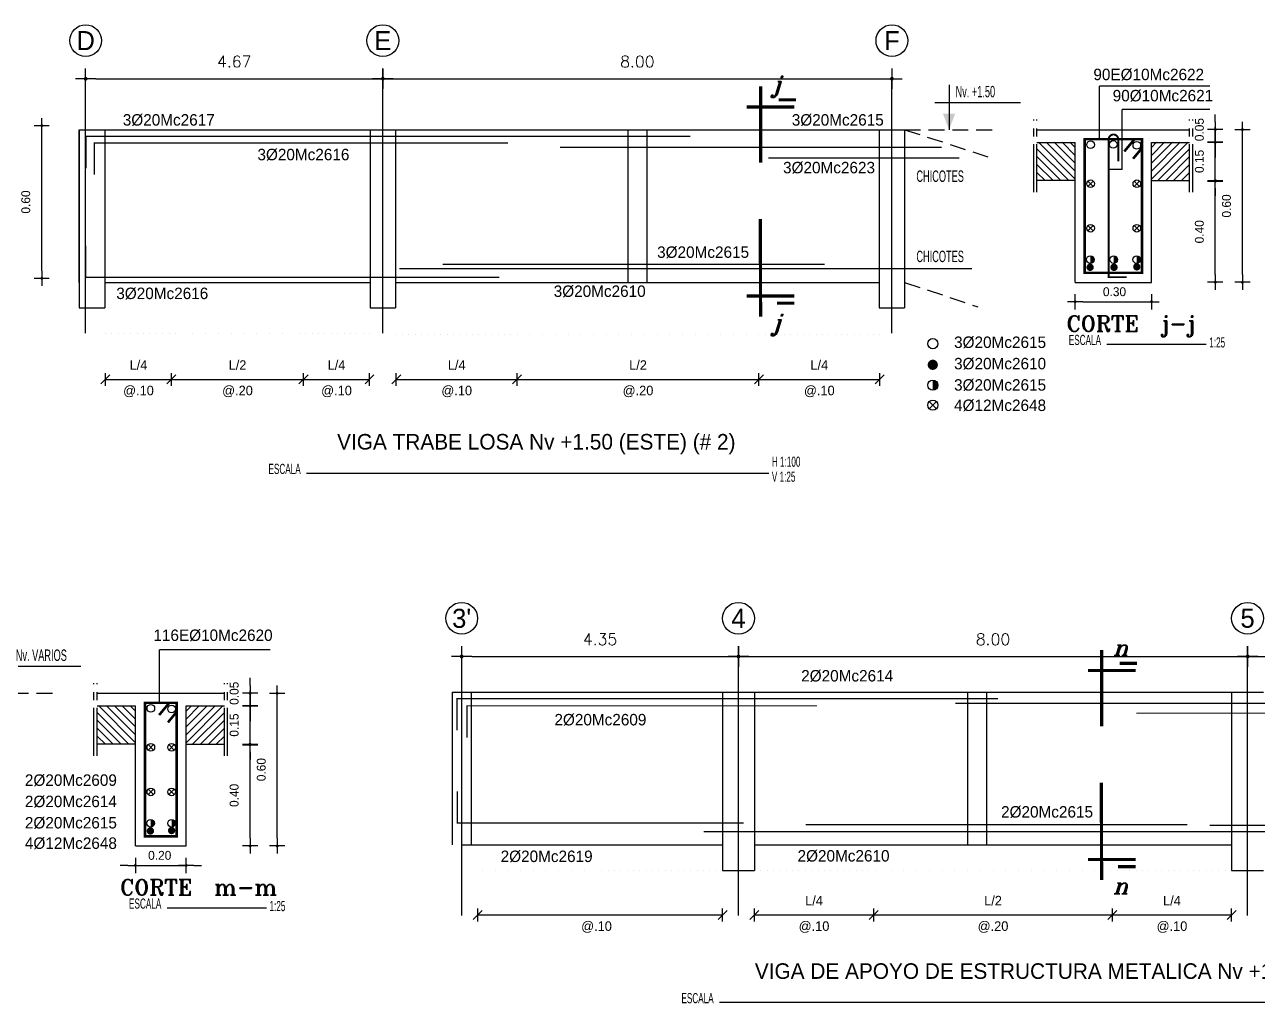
# Model space of a CAD drawing. Extents: x -2 to 140, y 23 to 108.
# Drawn here: x 54.61 to 74, y 45.18 to 60.57 of the extents above; entities that cross this region are included whole.
import ezdxf
from ezdxf.enums import TextEntityAlignment as Align

# ---------------------------------------------------------------- set-up
doc = ezdxf.new("R2010")
doc.units = 0
doc.header["$MEASUREMENT"] = 0
doc.linetypes.add('CENTER2', pattern=[1.125, 0.75, -0.125, 0.125, -0.125])
doc.linetypes.add('HIDDEN', pattern=[0.375, 0.25, -0.125])
doc.layers.get('0').update_dxf_attribs({"linetype": 'CONTINUOUS'})
doc.layers.get('DEFPOINTS').update_dxf_attribs({"color": 8, "linetype": 'CONTINUOUS'})
for name, color, linetype in [('ACEROS', 5, 'CONTINUOUS'), ('COLUMNAS', 2, 'CONTINUOUS'), ('EJES', 1, 'CONTINUOUS'), ('ESTRIBOS', 2, 'CONTINUOUS'), ('HIERROS', 5, 'CONTINUOUS'), ('L1', 5, 'CONTINUOUS'), ('LINEAS', 7, 'CONTINUOUS'), ('VIGAS', 7, 'CONTINUOUS')]:
    doc.layers.add(name, color=color, linetype=linetype)
doc.styles.add('ROMANT', font='romant')
doc.styles.add('STANDART', font='TXT.SHX', dxfattribs={"height": 0.18})
doc.dimstyles.new('ESCALA25', dxfattribs={"dimscale": 2, "dimtxt": 0.07, "dimasz": 0.06, "dimexe": 0, "dimexo": 0.06, "dimgap": 0.09, "dimtad": 1, "dimlfac": 0.25, "dimzin": 0, "dimtxsty": 'STANDARD', "dimblk": 'DOT', "dimcen": 0.09, "dimse1": 1, "dimse2": 1, "dimclrd": 1, "dimclre": 1, "dimclrt": 2, "dimazin": 3, "dimtfac": 1, "dimtix": 1, "dimtmove": 0, "dimatfit": 3, "dimtvp": 1.428571, "dimtolj": 1, "dimtzin": 0})
doc.dimstyles.new('STYLE100', dxfattribs={"dimscale": 2, "dimtxt": 0.08, "dimasz": 0.08, "dimexe": 0, "dimexo": 0.06, "dimgap": 0.09, "dimtad": 1, "dimzin": 0, "dimtxsty": 'STANDART', "dimblk": 'DOT', "dimcen": 0.09, "dimse1": 1, "dimse2": 1, "dimclrd": 1, "dimclre": 1, "dimclrt": 2, "dimazin": 3, "dimtfac": 1, "dimtix": 1, "dimtmove": 0, "dimatfit": 3, "dimtvp": 1.25, "dimtolj": 1, "dimtzin": 0})

# ---------------------------------------------------------------- blocks, each defined once
blk = doc.blocks.new('DOT')
at = {"color": 0}
for p, q in [((-1, 0), (1, 0)), ((0, 1), (0, -1))]:
    blk.add_line(p, q, dxfattribs=at)
at = {"color": 2, "linetype": 'BYBLOCK', "const_width": 0.1875}
blk.add_lwpolyline([(0.09375, 0, 1), (-0.09375, 0, 1)], format="xyb", close=True, dxfattribs=at)
blk = doc.blocks.new('*D18')
at = {"color": 1, "linetype": 'BYBLOCK'}
blk.add_line((13.869, -58.813), (13.869, -56.653), dxfattribs=at)
at = {"layer": 'DEFPOINTS', "color": 0, "linetype": 'BYBLOCK'}
for p in [(12.48, -56.533), (13.869, -56.533), (12.48, -58.933)]:
    blk.add_point(p, dxfattribs=at)
at = {"color": 1, "linetype": 'BYBLOCK', "xscale": 0.12, "yscale": 0.12, "zscale": 0.12}
for p, rotation in [((13.869, -56.533), 90), ((13.869, -58.933), 270)]:
    blk.add_blockref('DOT', p, dxfattribs=dict(at, rotation=rotation))
at = {"color": 2, "linetype": 'BYBLOCK', "insert": (13.619, -57.733), "char_height": 0.14, "attachment_point": 5, "rotation": 90}
blk.add_mtext('\\A1;0.60', dxfattribs=at)
blk = doc.blocks.new('_DOT')
at = {"color": 0, "linetype": 'BYBLOCK'}
blk.add_line((-0.5, 0), (-1, 0), dxfattribs=at)
at = {"color": 0, "linetype": 'BYBLOCK', "const_width": 0.5}
blk.add_lwpolyline([(-0.25, 0, 1), (0.25, 0, 1)], format="xyb", close=True, dxfattribs=at)
blk = doc.blocks.new('*D23')
at = {"color": 1, "linetype": 'BYBLOCK'}
blk.add_line((13.869, -58.813), (13.869, -56.653), dxfattribs=at)
at = {"layer": 'DEFPOINTS', "color": 0, "linetype": 'BYBLOCK'}
for p in [(12.48, -56.533), (13.869, -56.533), (12.48, -58.933)]:
    blk.add_point(p, dxfattribs=at)
at = {"color": 1, "linetype": 'BYBLOCK', "xscale": 0.12, "yscale": 0.12, "zscale": 0.12}
for p, rotation in [((13.869, -56.533), 90), ((13.869, -58.933), 270)]:
    blk.add_blockref('DOT', p, dxfattribs=dict(at, rotation=rotation))
at = {"color": 2, "linetype": 'BYBLOCK', "insert": (13.619, -57.733), "char_height": 0.14, "attachment_point": 5, "rotation": 90}
blk.add_mtext('\\A1;0.60', dxfattribs=at)
blk = doc.blocks.new('*D26')
at = {"color": 1, "linetype": 'BYBLOCK'}
for p, q in [((13.443, -56.413), (13.443, -56.293)), ((13.443, -56.733), (13.443, -56.533)), ((13.443, -56.853), (13.443, -56.973))]:
    blk.add_line(p, q, dxfattribs=at)
at = {"layer": 'DEFPOINTS', "color": 0, "linetype": 'BYBLOCK'}
for p in [(13.443, -56.533), (13.443, -56.533), (12.44, -56.733)]:
    blk.add_point(p, dxfattribs=at)
at = {"color": 1, "linetype": 'BYBLOCK', "xscale": 0.12, "yscale": 0.12, "zscale": 0.12}
for p, rotation in [((13.443, -56.533), 270), ((13.443, -56.733), 90)]:
    blk.add_blockref('DOT', p, dxfattribs=dict(at, rotation=rotation))
at = {"color": 2, "linetype": 'BYBLOCK', "insert": (13.193, -56.533), "char_height": 0.14, "attachment_point": 5, "rotation": 90}
blk.add_mtext('\\A1;0.05', dxfattribs=at)
blk = doc.blocks.new('*X1')
at = {"color": 0}
for p, q in [((24.221, 27.809), (24.797, 28.386)), ((24.221, 27.933), (24.674, 28.386)), ((24.221, 28.057), (24.55, 28.386)), ((24.221, 28.181), (24.426, 28.386)), ((24.221, 28.304), (24.302, 28.386)), ((24.321, 27.786), (24.821, 28.286)), ((24.445, 27.786), (24.821, 28.162)), ((24.568, 27.786), (24.821, 28.038)), ((24.692, 27.786), (24.821, 27.914)), ((24.816, 27.786), (24.821, 27.791))]:
    blk.add_line(p, q, dxfattribs=at)
blk = doc.blocks.new('*D25')
at = {"color": 1, "linetype": 'BYBLOCK'}
blk.add_line((11.36, -59.239), (12.32, -59.239), dxfattribs=at)
at = {"layer": 'DEFPOINTS', "color": 0, "linetype": 'BYBLOCK'}
for p in [(11.24, -59.303), (12.44, -59.239), (12.44, -59.303)]:
    blk.add_point(p, dxfattribs=at)
at = {"color": 1, "linetype": 'BYBLOCK', "xscale": 0.12, "yscale": 0.12, "zscale": 0.12, "rotation": 180}
blk.add_blockref('DOT', (11.24, -59.239), dxfattribs=at)
at = {"color": 1, "linetype": 'BYBLOCK', "xscale": 0.12, "yscale": 0.12, "zscale": 0.12}
blk.add_blockref('DOT', (12.44, -59.239), dxfattribs=at)
at = {"color": 2, "linetype": 'BYBLOCK', "insert": (11.859, -59.082), "char_height": 0.14, "attachment_point": 5}
blk.add_mtext('\\A1;0.30', dxfattribs=at)
blk = doc.blocks.new('*D24')
at = {"color": 1, "linetype": 'BYBLOCK'}
for p, q in [((13.443, -56.613), (13.443, -56.493)), ((13.443, -57.333), (13.443, -56.733)), ((13.443, -57.453), (13.443, -57.573))]:
    blk.add_line(p, q, dxfattribs=at)
at = {"layer": 'DEFPOINTS', "color": 0, "linetype": 'BYBLOCK'}
for p in [(12.44, -56.733), (13.443, -56.733), (12.44, -57.333)]:
    blk.add_point(p, dxfattribs=at)
at = {"color": 1, "linetype": 'BYBLOCK', "xscale": 0.12, "yscale": 0.12, "zscale": 0.12}
for p, rotation in [((13.443, -56.733), 270), ((13.443, -57.333), 90)]:
    blk.add_blockref('DOT', p, dxfattribs=dict(at, rotation=rotation))
at = {"color": 2, "linetype": 'BYBLOCK', "insert": (13.193, -57.033), "char_height": 0.14, "attachment_point": 5, "rotation": 90}
blk.add_mtext('\\A1;0.15', dxfattribs=at)
blk = doc.blocks.new('*D22')
at = {"color": 1, "linetype": 'BYBLOCK'}
blk.add_line((13.443, -58.813), (13.443, -57.464), dxfattribs=at)
at = {"layer": 'DEFPOINTS', "color": 0, "linetype": 'BYBLOCK'}
for p in [(12.525, -57.344), (13.443, -57.344), (12.525, -58.933)]:
    blk.add_point(p, dxfattribs=at)
at = {"color": 1, "linetype": 'BYBLOCK', "xscale": 0.12, "yscale": 0.12, "zscale": 0.12}
for p, rotation in [((13.443, -57.344), 90), ((13.443, -58.933), 270)]:
    blk.add_blockref('DOT', p, dxfattribs=dict(at, rotation=rotation))
at = {"color": 2, "linetype": 'BYBLOCK', "insert": (13.193, -58.139), "char_height": 0.14, "attachment_point": 5, "rotation": 90}
blk.add_mtext('\\A1;0.40', dxfattribs=at)
blk = doc.blocks.new('*D57')
at = {"color": 1, "linetype": 'BYBLOCK'}
for p, q in [((158.874, -99.272), (158.754, -99.272)), ((158.994, -99.272), (159.794, -99.272)), ((159.914, -99.272), (160.034, -99.272))]:
    blk.add_line(p, q, dxfattribs=at)
at = {"layer": 'DEFPOINTS', "color": 0, "linetype": 'BYBLOCK'}
for p in [(158.994, -99.336), (159.794, -99.272), (159.794, -99.336)]:
    blk.add_point(p, dxfattribs=at)
at = {"color": 1, "linetype": 'BYBLOCK', "xscale": 0.12, "yscale": 0.12, "zscale": 0.12}
blk.add_blockref('DOT', (158.994, -99.272), dxfattribs=at)
at = {"color": 1, "linetype": 'BYBLOCK', "xscale": 0.12, "yscale": 0.12, "zscale": 0.12, "rotation": 180}
blk.add_blockref('DOT', (159.794, -99.272), dxfattribs=at)
at = {"color": 2, "linetype": 'BYBLOCK', "insert": (159.377, -99.115), "char_height": 0.14, "attachment_point": 5}
blk.add_mtext('\\A1;0.20', dxfattribs=at)
blk = doc.blocks.new('*D60')
at = {"color": 1, "linetype": 'BYBLOCK'}
for p, q in [((160.797, -96.446), (160.797, -96.326)), ((160.797, -96.766), (160.797, -96.566)), ((160.797, -96.886), (160.797, -97.006))]:
    blk.add_line(p, q, dxfattribs=at)
at = {"layer": 'DEFPOINTS', "color": 0, "linetype": 'BYBLOCK'}
for p in [(160.797, -96.566), (160.797, -96.566), (159.794, -96.766)]:
    blk.add_point(p, dxfattribs=at)
at = {"color": 1, "linetype": 'BYBLOCK', "xscale": 0.12, "yscale": 0.12, "zscale": 0.12}
for p, rotation in [((160.797, -96.566), 270), ((160.797, -96.766), 90)]:
    blk.add_blockref('DOT', p, dxfattribs=dict(at, rotation=rotation))
at = {"color": 2, "linetype": 'BYBLOCK', "insert": (160.547, -96.566), "char_height": 0.14, "attachment_point": 5, "rotation": 90}
blk.add_mtext('\\A1;0.05', dxfattribs=at)
blk = doc.blocks.new('*D59')
at = {"color": 1, "linetype": 'BYBLOCK'}
for p, q in [((160.797, -96.646), (160.797, -96.526)), ((160.797, -97.366), (160.797, -96.766)), ((160.797, -97.486), (160.797, -97.606))]:
    blk.add_line(p, q, dxfattribs=at)
at = {"layer": 'DEFPOINTS', "color": 0, "linetype": 'BYBLOCK'}
for p in [(159.794, -96.766), (160.797, -96.766), (159.794, -97.366)]:
    blk.add_point(p, dxfattribs=at)
at = {"color": 1, "linetype": 'BYBLOCK', "xscale": 0.12, "yscale": 0.12, "zscale": 0.12}
for p, rotation in [((160.797, -96.766), 270), ((160.797, -97.366), 90)]:
    blk.add_blockref('DOT', p, dxfattribs=dict(at, rotation=rotation))
at = {"color": 2, "linetype": 'BYBLOCK', "insert": (160.547, -97.066), "char_height": 0.14, "attachment_point": 5, "rotation": 90}
blk.add_mtext('\\A1;0.15', dxfattribs=at)
blk = doc.blocks.new('*D61')
at = {"color": 1, "linetype": 'BYBLOCK'}
blk.add_line((161.223, -98.846), (161.223, -96.686), dxfattribs=at)
at = {"layer": 'DEFPOINTS', "color": 0, "linetype": 'BYBLOCK'}
for p in [(159.834, -96.566), (161.223, -96.566), (159.834, -98.966)]:
    blk.add_point(p, dxfattribs=at)
at = {"color": 1, "linetype": 'BYBLOCK', "xscale": 0.12, "yscale": 0.12, "zscale": 0.12}
for p, rotation in [((161.223, -96.566), 90), ((161.223, -98.966), 270)]:
    blk.add_blockref('DOT', p, dxfattribs=dict(at, rotation=rotation))
at = {"color": 2, "linetype": 'BYBLOCK', "insert": (160.973, -97.766), "char_height": 0.14, "attachment_point": 5, "rotation": 90}
blk.add_mtext('\\A1;0.60', dxfattribs=at)
blk = doc.blocks.new('*D58')
at = {"color": 1, "linetype": 'BYBLOCK'}
blk.add_line((160.797, -98.846), (160.797, -97.496), dxfattribs=at)
at = {"layer": 'DEFPOINTS', "color": 0, "linetype": 'BYBLOCK'}
for p in [(159.879, -97.376), (160.797, -97.376), (159.879, -98.966)]:
    blk.add_point(p, dxfattribs=at)
at = {"color": 1, "linetype": 'BYBLOCK', "xscale": 0.12, "yscale": 0.12, "zscale": 0.12}
for p, rotation in [((160.797, -97.376), 90), ((160.797, -98.966), 270)]:
    blk.add_blockref('DOT', p, dxfattribs=dict(at, rotation=rotation))
at = {"color": 2, "linetype": 'BYBLOCK', "insert": (160.547, -98.171), "char_height": 0.14, "attachment_point": 5, "rotation": 90}
blk.add_mtext('\\A1;0.40', dxfattribs=at)
blk = doc.blocks.new('*D156')
at = {"color": 1, "linetype": 'BYBLOCK'}
blk.add_line((55.731, 59.717), (60.081, 59.717), dxfattribs=at)
at = {"layer": 'DEFPOINTS', "color": 0, "linetype": 'BYBLOCK'}
for p in [(55.571, 59.717), (60.241, 59.717), (60.241, 59.717)]:
    blk.add_point(p, dxfattribs=at)
at = {"color": 1, "linetype": 'BYBLOCK', "xscale": 0.16, "yscale": 0.16, "zscale": 0.16, "rotation": 180}
blk.add_blockref('DOT', (55.571, 59.717), dxfattribs=at)
at = {"color": 1, "linetype": 'BYBLOCK', "xscale": 0.16, "yscale": 0.16, "zscale": 0.16}
blk.add_blockref('DOT', (60.241, 59.717), dxfattribs=at)
at = {"color": 2, "linetype": 'BYBLOCK', "insert": (57.906, 59.987), "char_height": 0.18, "attachment_point": 5, "style": 'STANDART'}
blk.add_mtext('\\A1;4.67', dxfattribs=at)
blk = doc.blocks.new('*D157')
at = {"color": 1, "linetype": 'BYBLOCK'}
blk.add_line((60.401, 59.717), (68.081, 59.717), dxfattribs=at)
at = {"layer": 'DEFPOINTS', "color": 0, "linetype": 'BYBLOCK'}
for p in [(60.241, 59.717), (68.241, 59.717), (68.241, 59.717)]:
    blk.add_point(p, dxfattribs=at)
at = {"color": 1, "linetype": 'BYBLOCK', "xscale": 0.16, "yscale": 0.16, "zscale": 0.16, "rotation": 180}
blk.add_blockref('DOT', (60.241, 59.717), dxfattribs=at)
at = {"color": 1, "linetype": 'BYBLOCK', "xscale": 0.16, "yscale": 0.16, "zscale": 0.16}
blk.add_blockref('DOT', (68.241, 59.717), dxfattribs=at)
at = {"color": 2, "linetype": 'BYBLOCK', "insert": (64.241, 59.987), "char_height": 0.18, "attachment_point": 5, "style": 'STANDART'}
blk.add_mtext('\\A1;8.00', dxfattribs=at)
blk = doc.blocks.new('*D163')
at = {"color": 1, "linetype": 'BYBLOCK'}
blk.add_line((61.64, 50.636), (65.67, 50.636), dxfattribs=at)
at = {"layer": 'DEFPOINTS', "color": 0, "linetype": 'BYBLOCK'}
for p in [(61.48, 50.636), (65.83, 50.636), (65.83, 50.636)]:
    blk.add_point(p, dxfattribs=at)
at = {"color": 1, "linetype": 'BYBLOCK', "xscale": 0.16, "yscale": 0.16, "zscale": 0.16, "rotation": 180}
blk.add_blockref('DOT', (61.48, 50.636), dxfattribs=at)
at = {"color": 1, "linetype": 'BYBLOCK', "xscale": 0.16, "yscale": 0.16, "zscale": 0.16}
blk.add_blockref('DOT', (65.83, 50.636), dxfattribs=at)
at = {"color": 2, "linetype": 'BYBLOCK', "insert": (63.655, 50.906), "char_height": 0.18, "attachment_point": 5, "style": 'STANDART'}
blk.add_mtext('\\A1;4.35', dxfattribs=at)
blk = doc.blocks.new('*D164')
at = {"color": 1, "linetype": 'BYBLOCK'}
blk.add_line((65.99, 50.636), (73.67, 50.636), dxfattribs=at)
at = {"layer": 'DEFPOINTS', "color": 0, "linetype": 'BYBLOCK'}
for p in [(65.83, 50.636), (73.83, 50.636), (73.83, 50.636)]:
    blk.add_point(p, dxfattribs=at)
at = {"color": 1, "linetype": 'BYBLOCK', "xscale": 0.16, "yscale": 0.16, "zscale": 0.16, "rotation": 180}
blk.add_blockref('DOT', (65.83, 50.636), dxfattribs=at)
at = {"color": 1, "linetype": 'BYBLOCK', "xscale": 0.16, "yscale": 0.16, "zscale": 0.16}
blk.add_blockref('DOT', (73.83, 50.636), dxfattribs=at)
at = {"color": 2, "linetype": 'BYBLOCK', "insert": (69.83, 50.906), "char_height": 0.18, "attachment_point": 5, "style": 'STANDART'}
blk.add_mtext('\\A1;8.00', dxfattribs=at)
blk = doc.blocks.new('*D165')
at = {"color": 1, "linetype": 'BYBLOCK'}
blk.add_line((73.99, 50.636), (77.52, 50.636), dxfattribs=at)
at = {"layer": 'DEFPOINTS', "color": 0, "linetype": 'BYBLOCK'}
for p in [(73.83, 50.636), (77.68, 50.636), (77.68, 50.636)]:
    blk.add_point(p, dxfattribs=at)
at = {"color": 1, "linetype": 'BYBLOCK', "xscale": 0.16, "yscale": 0.16, "zscale": 0.16, "rotation": 180}
blk.add_blockref('DOT', (73.83, 50.636), dxfattribs=at)
at = {"color": 1, "linetype": 'BYBLOCK', "xscale": 0.16, "yscale": 0.16, "zscale": 0.16}
blk.add_blockref('DOT', (77.68, 50.636), dxfattribs=at)
at = {"color": 2, "linetype": 'BYBLOCK', "insert": (75.755, 50.906), "char_height": 0.18, "attachment_point": 5, "style": 'STANDART'}
blk.add_mtext('\\A1;3.85', dxfattribs=at)

msp = doc.modelspace()

# ---------------------------------------------------------------- linework, layer by layer
for p, q in [((55.811, 54.921), (55.953, 55.063)), ((55.882, 54.892), (55.882, 55.092)), ((56.849, 54.921), (56.99, 55.063)), ((56.919, 54.892), (56.919, 55.092)), ((58.923, 54.921), (59.065, 55.063)), ((58.994, 54.892), (58.994, 55.092)), ((59.961, 54.921), (60.102, 55.063)), ((60.031, 54.892), (60.031, 55.092)), ((60.381, 54.921), (60.523, 55.063)), ((60.452, 54.892), (60.452, 55.092)), ((62.281, 54.921), (62.422, 55.063)), ((62.352, 54.892), (62.352, 55.092)), ((66.08, 54.921), (66.221, 55.063)), ((66.151, 54.892), (66.151, 55.092)), ((67.979, 54.921), (68.121, 55.063)), ((68.05, 54.892), (68.05, 55.092)), ((55.882, 54.992), (56.919, 54.992)), ((56.919, 54.992), (58.994, 54.992)), ((58.994, 54.992), (60.031, 54.992)), ((60.452, 54.992), (62.352, 54.992)), ((62.352, 54.992), (66.151, 54.992)), ((66.151, 54.992), (68.05, 54.992)), ((61.663, 46.502), (61.804, 46.644)), ((61.734, 46.473), (61.734, 46.673)), ((61.734, 46.573), (65.58, 46.573)), ((65.509, 46.502), (65.65, 46.644)), ((65.58, 46.473), (65.58, 46.673)), ((66.009, 46.502), (66.15, 46.644)), ((66.08, 46.473), (66.08, 46.673)), ((66.08, 46.573), (67.955, 46.573)), ((67.884, 46.502), (68.025, 46.644)), ((67.955, 46.473), (67.955, 46.673)), ((67.955, 46.573), (71.705, 46.573)), ((71.634, 46.502), (71.775, 46.644)), ((71.705, 46.473), (71.705, 46.673)), ((71.705, 46.573), (73.58, 46.573)), ((73.509, 46.502), (73.65, 46.644)), ((73.58, 46.473), (73.58, 46.673))]:
    msp.add_line(p, q)
for centre in [(55.571, 60.317), (60.241, 60.317), (68.241, 60.317), (61.48, 51.236), (65.83, 51.236), (73.83, 51.236)]:
    msp.add_circle(centre, 0.25)
at = {"layer": 'ACEROS', "color": 1, "linetype": 'CENTER2', "const_width": 0.05}
for points in [[(66.178, 59.596), (66.178, 58.397)], [(66.178, 55.98), (66.172, 57.513)], [(71.537, 50.739), (71.537, 49.54)], [(71.537, 47.122), (71.531, 48.655)]]:
    msp.add_lwpolyline(points, dxfattribs=at)
at = {"layer": 'ACEROS', "color": 1, "linetype": 'CONTINUOUS', "const_width": 0.05}
for points in [[(66.734, 59.386), (66.46, 59.386)], [(66.71, 59.274), (65.961, 59.274)], [(66.71, 56.302), (65.961, 56.302)], [(66.71, 56.19), (66.436, 56.19)], [(72.069, 50.417), (71.32, 50.417)], [(72.093, 50.528), (71.819, 50.528)], [(72.069, 47.444), (71.32, 47.444)], [(72.069, 47.333), (71.795, 47.333)]]:
    msp.add_lwpolyline(points, dxfattribs=at)
at = {"layer": 'ACEROS', "const_width": 0.02}
for points in [[(65.075, 58.811), (55.575, 58.811), (55.575, 58.311)], [(62.209, 58.709), (55.709, 58.709), (55.709, 58.209)], [(69.025, 58.64), (63.025, 58.64)], [(69.3, 58.47), (66.3, 58.47)], [(62.073, 56.595), (55.573, 56.595), (55.573, 57.095)], [(67.182, 56.8), (61.182, 56.8)], [(69.501, 56.731), (60.501, 56.731)], [(69.906, 49.975), (61.406, 49.975), (61.406, 49.475)], [(67.062, 49.86), (61.562, 49.86), (61.562, 49.36)], [(69.24, 49.898), (77.74, 49.898), (77.74, 49.398)], [(72.084, 49.745), (77.584, 49.745), (77.584, 49.245)], [(65.91, 48.019), (61.41, 48.019), (61.41, 48.519)], [(73.236, 47.981), (77.736, 47.981), (77.736, 48.481)], [(65.285, 47.883), (74.285, 47.883)], [(72.884, 47.991), (66.884, 47.991)]]:
    msp.add_lwpolyline(points, dxfattribs=at)
at = {"layer": 'ACEROS', "color": 5, "linetype": 'CONTINUOUS', "const_width": 0.04}
for points in [[(71.27, 56.667), (71.27, 58.767), (72.17, 58.767), (72.17, 56.667)], [(56.502, 47.808), (56.502, 49.908), (57.002, 49.908), (57.002, 47.808)]]:
    msp.add_lwpolyline(points, close=True, dxfattribs=at)
at = {"layer": 'COLUMNAS', "color": 1, "linetype": 'CONTINUOUS'}
msp.add_solid([(69.041, 59.171), (69.237, 59.171), (69.139, 58.917)], dxfattribs=at)
at = {"layer": 'DEFPOINTS', "color": 0, "linetype": 'BYBLOCK'}
for p in [(70.813, 56.517), (56.045, 47.658)]:
    msp.add_point(p, dxfattribs=at)
at = {"layer": 'EJES'}
for p, q in [((55.571, 55.717), (55.571, 59.717)), ((60.241, 55.717), (60.241, 59.717)), ((68.241, 55.717), (68.241, 59.717)), ((61.48, 46.567), (61.48, 50.636)), ((65.83, 46.567), (65.83, 50.636)), ((73.83, 46.567), (73.83, 50.636))]:
    msp.add_line(p, q, dxfattribs=at)
at = {"layer": 'EJES', "color": 7, "linetype": 'CONTINUOUS'}
for p, q in [((71.857, 58.29), (71.857, 59.234)), ((71.857, 58.29), (71.648, 58.29)), ((71.619, 55.546), (73.18, 55.546)), ((59.043, 53.519), (66.306, 53.519)), ((56.851, 46.686), (58.412, 46.686)), ((65.532, 45.2), (76.211, 45.2))]:
    msp.add_line(p, q, dxfattribs=at)
at = {"layer": 'EJES', "color": 7, "linetype": 'HIDDEN'}
for p, q in [((68.441, 58.917), (69.891, 58.917)), ((53.673, 50.058), (55.123, 50.058))]:
    msp.add_line(p, q, dxfattribs=at)
at = {"layer": 'ESTRIBOS'}
for p, q in [((55.882, 55.706), (55.882, 55.706)), ((55.982, 55.706), (55.982, 55.706)), ((56.082, 55.706), (56.082, 55.706)), ((56.182, 55.706), (56.182, 55.706)), ((56.282, 55.706), (56.282, 55.706)), ((56.382, 55.706), (56.382, 55.706)), ((56.482, 55.706), (56.482, 55.706)), ((56.582, 55.706), (56.582, 55.706)), ((56.682, 55.706), (56.682, 55.706)), ((56.782, 55.706), (56.782, 55.706)), ((56.882, 55.706), (56.882, 55.706)), ((56.982, 55.706), (56.982, 55.706)), ((57.257, 55.706), (57.257, 55.706)), ((57.457, 55.706), (57.457, 55.706)), ((57.657, 55.706), (57.657, 55.706)), ((57.857, 55.706), (57.857, 55.706)), ((58.057, 55.706), (58.057, 55.706)), ((58.257, 55.706), (58.257, 55.706)), ((58.457, 55.706), (58.457, 55.706)), ((58.657, 55.706), (58.657, 55.706)), ((58.931, 55.706), (58.931, 55.706)), ((59.031, 55.706), (59.031, 55.706)), ((59.131, 55.706), (59.131, 55.706)), ((59.231, 55.706), (59.231, 55.706)), ((59.331, 55.706), (59.331, 55.706)), ((59.431, 55.706), (59.431, 55.706)), ((59.531, 55.706), (59.531, 55.706)), ((59.631, 55.706), (59.631, 55.706)), ((59.731, 55.706), (59.731, 55.706)), ((59.831, 55.706), (59.831, 55.706)), ((59.931, 55.706), (59.931, 55.706)), ((60.031, 55.706), (60.031, 55.706)), ((60.452, 55.692), (60.452, 55.692)), ((60.552, 55.692), (60.552, 55.692)), ((60.652, 55.692), (60.652, 55.692)), ((60.752, 55.692), (60.752, 55.692)), ((60.852, 55.692), (60.852, 55.692)), ((60.952, 55.692), (60.952, 55.692)), ((61.052, 55.692), (61.052, 55.692)), ((61.152, 55.692), (61.152, 55.692)), ((61.252, 55.692), (61.252, 55.692)), ((61.352, 55.692), (61.352, 55.692)), ((61.452, 55.692), (61.452, 55.692)), ((61.552, 55.692), (61.552, 55.692)), ((61.652, 55.692), (61.652, 55.692)), ((61.752, 55.692), (61.752, 55.692)), ((61.852, 55.692), (61.852, 55.692)), ((61.952, 55.692), (61.952, 55.692)), ((62.052, 55.692), (62.052, 55.692)), ((62.152, 55.692), (62.152, 55.692)), ((62.252, 55.692), (62.252, 55.692)), ((62.352, 55.692), (62.352, 55.692)), ((62.551, 55.692), (62.551, 55.692)), ((62.751, 55.692), (62.751, 55.692)), ((62.951, 55.692), (62.951, 55.692)), ((63.151, 55.692), (63.151, 55.692)), ((63.351, 55.692), (63.351, 55.692)), ((63.551, 55.692), (63.551, 55.692)), ((63.751, 55.692), (63.751, 55.692)), ((63.951, 55.692), (63.951, 55.692)), ((64.151, 55.692), (64.151, 55.692)), ((64.351, 55.692), (64.351, 55.692)), ((64.551, 55.692), (64.551, 55.692)), ((64.751, 55.692), (64.751, 55.692)), ((64.951, 55.692), (64.951, 55.692)), ((65.151, 55.692), (65.151, 55.692)), ((65.351, 55.692), (65.351, 55.692)), ((65.551, 55.692), (65.551, 55.692)), ((65.751, 55.692), (65.751, 55.692)), ((65.951, 55.692), (65.951, 55.692)), ((66.15, 55.692), (66.15, 55.692)), ((66.25, 55.692), (66.25, 55.692)), ((66.35, 55.692), (66.35, 55.692)), ((66.45, 55.692), (66.45, 55.692)), ((66.55, 55.692), (66.55, 55.692)), ((66.65, 55.692), (66.65, 55.692)), ((66.75, 55.692), (66.75, 55.692)), ((66.85, 55.692), (66.85, 55.692)), ((66.95, 55.692), (66.95, 55.692)), ((67.05, 55.692), (67.05, 55.692)), ((67.15, 55.692), (67.15, 55.692)), ((67.25, 55.692), (67.25, 55.692)), ((67.35, 55.692), (67.35, 55.692)), ((67.45, 55.692), (67.45, 55.692)), ((67.55, 55.692), (67.55, 55.692)), ((67.65, 55.692), (67.65, 55.692)), ((67.75, 55.692), (67.75, 55.692)), ((67.85, 55.692), (67.85, 55.692)), ((67.95, 55.692), (67.95, 55.692)), ((68.05, 55.692), (68.05, 55.692)), ((61.805, 47.273), (61.805, 47.273)), ((62.005, 47.273), (62.005, 47.273)), ((62.205, 47.273), (62.205, 47.273)), ((62.405, 47.273), (62.405, 47.273)), ((62.605, 47.273), (62.605, 47.273)), ((62.805, 47.273), (62.805, 47.273)), ((63.005, 47.273), (63.005, 47.273)), ((63.205, 47.273), (63.205, 47.273)), ((63.405, 47.273), (63.405, 47.273)), ((63.68, 47.273), (63.68, 47.273)), ((63.78, 47.273), (63.78, 47.273)), ((63.88, 47.273), (63.88, 47.273)), ((63.98, 47.273), (63.98, 47.273)), ((64.08, 47.273), (64.08, 47.273)), ((64.18, 47.273), (64.18, 47.273)), ((64.28, 47.273), (64.28, 47.273)), ((64.38, 47.273), (64.38, 47.273)), ((64.48, 47.273), (64.48, 47.273)), ((64.58, 47.273), (64.58, 47.273)), ((64.68, 47.273), (64.68, 47.273)), ((64.78, 47.273), (64.78, 47.273)), ((64.88, 47.273), (64.88, 47.273)), ((64.98, 47.273), (64.98, 47.273)), ((65.08, 47.273), (65.08, 47.273)), ((65.18, 47.273), (65.18, 47.273)), ((65.28, 47.273), (65.28, 47.273)), ((65.38, 47.273), (65.38, 47.273)), ((65.48, 47.273), (65.48, 47.273)), ((65.58, 47.273), (65.58, 47.273)), ((66.08, 47.273), (66.08, 47.273)), ((66.18, 47.273), (66.18, 47.273)), ((66.28, 47.273), (66.28, 47.273)), ((66.38, 47.273), (66.38, 47.273)), ((66.48, 47.273), (66.48, 47.273)), ((66.58, 47.273), (66.58, 47.273)), ((66.68, 47.273), (66.68, 47.273)), ((66.78, 47.273), (66.78, 47.273)), ((66.88, 47.273), (66.88, 47.273)), ((66.98, 47.273), (66.98, 47.273)), ((67.08, 47.273), (67.08, 47.273)), ((67.18, 47.273), (67.18, 47.273)), ((67.28, 47.273), (67.28, 47.273)), ((67.38, 47.273), (67.38, 47.273)), ((67.48, 47.273), (67.48, 47.273)), ((67.58, 47.273), (67.58, 47.273)), ((67.68, 47.273), (67.68, 47.273)), ((67.78, 47.273), (67.78, 47.273)), ((67.88, 47.273), (67.88, 47.273)), ((67.98, 47.273), (67.98, 47.273)), ((68.23, 47.273), (68.23, 47.273)), ((68.43, 47.273), (68.43, 47.273)), ((68.63, 47.273), (68.63, 47.273)), ((68.83, 47.273), (68.83, 47.273)), ((69.03, 47.273), (69.03, 47.273)), ((69.23, 47.273), (69.23, 47.273)), ((69.43, 47.273), (69.43, 47.273)), ((69.63, 47.273), (69.63, 47.273)), ((69.83, 47.273), (69.83, 47.273)), ((70.03, 47.273), (70.03, 47.273)), ((70.23, 47.273), (70.23, 47.273)), ((70.43, 47.273), (70.43, 47.273)), ((70.63, 47.273), (70.63, 47.273)), ((70.83, 47.273), (70.83, 47.273)), ((71.03, 47.273), (71.03, 47.273)), ((71.23, 47.273), (71.23, 47.273)), ((71.43, 47.273), (71.43, 47.273)), ((71.68, 47.273), (71.68, 47.273)), ((71.78, 47.273), (71.78, 47.273)), ((71.88, 47.273), (71.88, 47.273)), ((71.98, 47.273), (71.98, 47.273)), ((72.08, 47.273), (72.08, 47.273)), ((72.18, 47.273), (72.18, 47.273)), ((72.28, 47.273), (72.28, 47.273)), ((72.38, 47.273), (72.38, 47.273)), ((72.48, 47.273), (72.48, 47.273)), ((72.58, 47.273), (72.58, 47.273)), ((72.68, 47.273), (72.68, 47.273)), ((72.78, 47.273), (72.78, 47.273)), ((72.88, 47.273), (72.88, 47.273)), ((72.98, 47.273), (72.98, 47.273)), ((73.08, 47.273), (73.08, 47.273)), ((73.18, 47.273), (73.18, 47.273)), ((73.28, 47.273), (73.28, 47.273)), ((73.38, 47.273), (73.38, 47.273)), ((73.48, 47.273), (73.48, 47.273)), ((73.58, 47.273), (73.58, 47.273))]:
    msp.add_line(p, q, dxfattribs=at)
at = {"layer": 'L1', "color": 7, "linetype": 'CONTINUOUS'}
for p, q in [((69.139, 59.623), (69.139, 58.917)), ((68.913, 59.343), (70.263, 59.343)), ((54.145, 50.484), (55.495, 50.484))]:
    msp.add_line(p, q, dxfattribs=at)
at = {"layer": 'L1', "color": 2, "linetype": 'CONTINUOUS'}
for points, const_width in [([(71.327, 56.753, 1), (71.384, 56.753, 1)], 0.0576), ([(71.702, 56.753, 1), (71.76, 56.753, 1)], 0.0576), ([(72.061, 56.76, 1), (72.118, 56.76, 1)], 0.0576), ([(68.843, 55.221, 1), (68.923, 55.221, 1)], 0.08), ([(56.559, 47.893, 1), (56.617, 47.893, 1)], 0.0576), ([(56.893, 47.9, 1), (56.95, 47.9, 1)], 0.0576)]:
    msp.add_lwpolyline(points, format="xyb", close=True, dxfattribs=dict(at, const_width=const_width))
for points, const_width in [([(71.359, 56.846, 0.414214), (71.388, 56.875, 0.414214), (71.359, 56.904, 1)], 0.0576), ([(71.727, 56.846, 0.414214), (71.756, 56.875, 0.414214), (71.727, 56.904, 1)], 0.0576), ([(72.089, 56.846, 0.414214), (72.118, 56.875, 0.414214), (72.089, 56.904, 1)], 0.0576), ([(68.883, 54.86, 0.414214), (68.923, 54.9, 0.414214), (68.883, 54.94, 1)], 0.08), ([(56.591, 47.987, 0.414214), (56.62, 48.015, 0.414214), (56.591, 48.044, 1)], 0.0576), ([(56.921, 47.987, 0.414214), (56.95, 48.015, 0.414214), (56.921, 48.044, 1)], 0.0576)]:
    msp.add_lwpolyline(points, format="xyb", dxfattribs=dict(at, const_width=const_width))
at = {"layer": 'L1', "color": 7, "linetype": 'CONTINUOUS'}
for centre in [(71.72, 58.685), (71.363, 58.681), (72.09, 58.671), (71.363, 58.067), (72.09, 58.067), (71.363, 57.367), (72.09, 57.367), (71.359, 56.875), (71.727, 56.875), (72.089, 56.875), (56.595, 49.821), (56.922, 49.811), (56.595, 49.208), (56.922, 49.208), (56.595, 48.508), (56.922, 48.508), (56.591, 48.015), (56.921, 48.015)]:
    msp.add_circle(centre, 0.06, dxfattribs=at)
at = {"layer": 'L1', "color": 8, "linetype": 'CONTINUOUS'}
for centre in [(68.883, 55.553), (68.883, 54.9), (68.883, 54.586)]:
    msp.add_circle(centre, 0.08, dxfattribs=at)
at = {"layer": 'LINEAS'}
for p, q in [((73.237, 59.601), (71.501, 59.601)), ((71.501, 58.789), (71.501, 59.601)), ((73.237, 59.234), (71.857, 59.234)), ((70.52, 58.917), (72.92, 58.917)), ((70.52, 58.717), (71.12, 58.717)), ((72.32, 58.117), (72.32, 58.717)), ((72.32, 58.717), (72.92, 58.717)), ((71.12, 58.117), (70.52, 58.117)), ((71.405, 58.025), (71.32, 58.11)), ((71.32, 58.025), (71.405, 58.11)), ((72.047, 58.025), (72.132, 58.11)), ((72.132, 58.025), (72.047, 58.11)), ((72.32, 58.117), (72.92, 58.117)), ((71.32, 57.325), (71.405, 57.41)), ((71.405, 57.325), (71.32, 57.41)), ((72.132, 57.325), (72.047, 57.41)), ((72.047, 57.325), (72.132, 57.41)), ((71.12, 56.517), (72.32, 56.517)), ((68.826, 54.642), (68.94, 54.529)), ((68.94, 54.642), (68.826, 54.529)), ((58.47, 50.741), (56.733, 50.741)), ((56.733, 49.929), (56.733, 50.741)), ((55.752, 50.058), (57.752, 50.058)), ((55.752, 49.858), (56.352, 49.858)), ((57.152, 49.258), (57.152, 49.858)), ((57.152, 49.858), (57.752, 49.858)), ((56.352, 49.258), (55.752, 49.258)), ((56.552, 49.165), (56.637, 49.25)), ((56.637, 49.165), (56.552, 49.25)), ((56.879, 49.165), (56.964, 49.25)), ((56.964, 49.165), (56.879, 49.25)), ((57.152, 49.258), (57.752, 49.258)), ((56.637, 48.465), (56.552, 48.55)), ((56.552, 48.465), (56.637, 48.55)), ((56.964, 48.465), (56.879, 48.55)), ((56.879, 48.465), (56.964, 48.55)), ((56.352, 47.658), (57.152, 47.658))]:
    msp.add_line(p, q, dxfattribs=at)
at = {"layer": 'LINEAS', "color": 7}
for p, q in [((71.12, 58.117), (71.12, 58.717)), ((56.352, 49.258), (56.352, 49.858))]:
    msp.add_line(p, q, dxfattribs=at)
at = {"layer": 'LINEAS', "color": 7, "linetype": 'CENTER2'}
for points in [[(70.47, 57.937), (70.47, 59.079)], [(70.52, 57.937), (70.52, 59.079)], [(72.92, 57.937), (72.92, 59.079)], [(72.97, 57.937), (72.97, 59.079)], [(55.702, 49.077), (55.702, 50.219)], [(55.752, 49.077), (55.752, 50.219)], [(57.752, 49.077), (57.752, 50.219)], [(57.802, 49.077), (57.802, 50.219)]]:
    msp.add_lwpolyline(points, dxfattribs=at)
at = {"layer": 'LINEAS', "color": 3}
for points in [[(71.901, 56.598, 0.025, 0.025, 0), (71.648, 56.598, 0.03, 0.03, 0), (71.648, 58.766, 0.03, 0.03, -1), (71.798, 58.766, 0.03, 0.03, 0), (71.798, 58.421, 0.03, 0.03, 0)], [(71.928, 56.598, 0.025, 0.025, 0), (71.901, 56.598, 0.03, 0.03, 0)]]:
    msp.add_lwpolyline(points, format="xyseb", dxfattribs=at)
at = {"layer": 'LINEAS', "color": 5, "const_width": 0.04}
for points in [[(72.053, 58.767), (71.893, 58.575)], [(72.17, 58.627), (72.031, 58.46)], [(56.885, 49.908), (56.725, 49.715)], [(57.002, 49.767), (56.864, 49.6)]]:
    msp.add_lwpolyline(points, dxfattribs=at)
at = {"layer": 'LINEAS', "color": 7, "linetype": 'CONTINUOUS'}
for points in [[(71.12, 56.517), (71.12, 58.117)], [(72.32, 56.517), (72.32, 58.117)], [(56.352, 47.658), (56.352, 49.258)], [(57.152, 47.658), (57.152, 49.258)]]:
    msp.add_lwpolyline(points, dxfattribs=at)
at = {"layer": 'VIGAS'}
for p, q in [((55.471, 56.517), (55.471, 58.917)), ((55.471, 58.917), (55.471, 56.117)), ((55.471, 58.917), (55.871, 58.917)), ((55.871, 58.917), (60.041, 58.917)), ((55.871, 58.917), (55.871, 56.117)), ((60.041, 58.917), (60.441, 58.917)), ((60.041, 58.917), (60.041, 56.117)), ((60.441, 58.917), (64.091, 58.917)), ((60.441, 58.917), (60.441, 56.117)), ((64.091, 58.917), (64.091, 56.517)), ((64.091, 58.917), (64.391, 58.917)), ((64.391, 58.917), (68.041, 58.917)), ((64.391, 58.917), (64.391, 56.517)), ((68.041, 58.917), (68.041, 56.117)), ((68.041, 58.917), (68.441, 58.917)), ((68.441, 58.917), (68.441, 56.117)), ((55.871, 56.517), (60.041, 56.517)), ((60.441, 56.517), (64.091, 56.517)), ((64.091, 56.517), (64.391, 56.517)), ((64.391, 56.517), (68.041, 56.517)), ((55.471, 56.117), (55.871, 56.117)), ((60.041, 56.117), (60.441, 56.117)), ((68.041, 56.117), (68.441, 56.117)), ((61.33, 50.073), (61.33, 47.673)), ((61.33, 50.073), (61.63, 50.073)), ((61.63, 50.073), (65.58, 50.073)), ((61.63, 50.073), (61.63, 47.673)), ((65.58, 50.073), (65.58, 47.273)), ((65.58, 50.073), (66.08, 50.073)), ((66.08, 50.073), (66.08, 47.273)), ((66.08, 50.073), (69.43, 50.073)), ((69.43, 50.073), (69.43, 47.673)), ((69.43, 50.073), (69.73, 50.073)), ((69.73, 50.073), (69.73, 47.673)), ((69.73, 50.073), (73.58, 50.073)), ((73.58, 50.073), (73.58, 47.273)), ((73.58, 50.073), (74.08, 50.073)), ((61.48, 47.673), (65.58, 47.673)), ((66.08, 47.673), (69.58, 47.673)), ((69.58, 47.673), (73.58, 47.673)), ((65.58, 47.273), (66.08, 47.273)), ((73.58, 47.273), (74.08, 47.273))]:
    msp.add_line(p, q, dxfattribs=at)
at = {"layer": 'VIGAS', "linetype": 'HIDDEN'}
for p, q in [((68.441, 58.917), (69.845, 58.459)), ((68.441, 56.517), (69.59, 56.133))]:
    msp.add_line(p, q, dxfattribs=at)

# ---------------------------------------------------------------- block references
at = {"layer": 'LINEAS', "xscale": -1}
for p in [(95.341, 30.332), (80.573, 21.472)]:
    msp.add_blockref('*X1', p, dxfattribs=at)
at = {"layer": 'LINEAS'}
for p in [(48.099, 30.332), (32.931, 21.472)]:
    msp.add_blockref('*X1', p, dxfattribs=at)

# ---------------------------------------------------------------- texts
for s, height, p in [('D', 0.3, (55.571, 60.317)), ('E', 0.3, (60.241, 60.317)), ('F', 0.3, (68.241, 60.317)), ('3%%C20Mc2615', 0.1801, (69.941, 55.576)), ('3%%C20Mc2610', 0.1801, (69.941, 55.24)), ('3%%C20Mc2615', 0.1801, (69.941, 54.905)), ('4%%C12Mc2648', 0.1801, (69.941, 54.585)), ('VIGA TRABE LOSA Nv +1.50 (ESTE) (# 2)', 0.24456, (62.653, 53.981)), ("3'", 0.3, (61.48, 51.236)), ('4', 0.3, (65.83, 51.236)), ('5', 0.3, (73.83, 51.236)), ('2%%C20Mc2609', 0.1801, (55.339, 48.693)), ('2%%C20Mc2614', 0.1801, (55.339, 48.358)), ('2%%C20Mc2615', 0.1801, (55.339, 48.023)), ('4%%C12Mc2648', 0.1801, (55.339, 47.702)), ('VIGA DE APOYO DE ESTRUCTURA METALICA Nv +13.10 (# 1)', 0.24456, (70.853, 45.661))]:
    msp.add_text(s, height=height).set_placement(p, align=Align.MIDDLE)
for s, height, p in [('90E%%c10Mc2622', 0.18, (72.277, 59.695)), ('90%%c10Mc2621', 0.18, (72.5, 59.362)), ('3%%c20Mc2617', 0.18, (56.877, 58.981)), ('3%%c20Mc2615', 0.18, (67.39, 58.981)), ('3%%c20Mc2616', 0.18, (58.993, 58.436)), ('3%%c20Mc2623', 0.18, (67.253, 58.231)), ('3%%c20Mc2615', 0.18, (65.274, 56.902)), ('3%%c20Mc2616', 0.18, (56.775, 56.254)), ('3%%c20Mc2610', 0.18, (63.649, 56.288)), ('L/4', 0.15, (56.401, 55.142)), ('L/2', 0.15, (57.957, 55.142)), ('L/4', 0.15, (59.513, 55.142)), ('L/4', 0.15, (61.402, 55.142)), ('L/2', 0.15, (64.251, 55.142)), ('L/4', 0.15, (67.1, 55.142)), ('@.10', 0.15, (56.401, 54.742)), ('@.20', 0.15, (57.957, 54.742)), ('@.10', 0.15, (59.513, 54.742)), ('@.10', 0.15, (61.402, 54.742)), ('@.20', 0.15, (64.251, 54.742)), ('@.10', 0.15, (67.1, 54.742)), ('116E%%c10Mc2620', 0.18, (57.572, 50.88)), ('2%%c20Mc2614', 0.18, (67.538, 50.243)), ('2%%c20Mc2609', 0.18, (63.66, 49.553)), ('2%%c20Mc2615', 0.18, (70.679, 48.104)), ('2%%c20Mc2619', 0.18, (62.815, 47.405)), ('2%%c20Mc2610', 0.18, (67.481, 47.413)), ('L/4', 0.15, (67.017, 46.723)), ('L/2', 0.15, (69.83, 46.723)), ('L/4', 0.15, (72.642, 46.723)), ('@.10', 0.15, (63.599, 46.323)), ('@.10', 0.15, (67.017, 46.323)), ('@.20', 0.15, (69.83, 46.323)), ('@.10', 0.15, (72.642, 46.323))]:
    msp.add_text(s, height=height).set_placement(p, align=Align.CENTER)
at = {"layer": 'HIERROS', "color": 6, "style": 'ROMANT', "oblique": 17}
for s, p in [('j', (66.355, 59.506)), ('j', (66.355, 55.762)), ('n', (71.714, 50.649)), ('n', (71.714, 46.905))]:
    msp.add_text(s, height=0.25, dxfattribs=at).set_placement(p)
at = {"layer": 'HIERROS', "color": 2, "width": 0.6}
for s, height, p in [('Nv. +1.50', 0.18, (69.241, 59.425)), ('CHICOTES', 0.18, (68.626, 58.096)), ('CHICOTES', 0.18, (68.626, 56.835)), ('ESCALA', 0.16, (71.021, 55.532)), ('1:25', 0.16, (73.228, 55.493)), ('H 1:100', 0.16, (66.354, 53.618)), ('ESCALA', 0.16, (58.444, 53.505)), ('V 1:25', 0.16, (66.354, 53.382)), ('Nv. VARIOS', 0.18, (54.473, 50.566)), ('ESCALA', 0.16, (56.253, 46.672)), ('1:25', 0.16, (58.46, 46.633)), ('ESCALA', 0.16, (64.933, 45.186))]:
    msp.add_text(s, height=height, dxfattribs=at).set_placement(p)
at = {"layer": 'HIERROS', "color": 6, "style": 'ROMANT'}
for s, p in [('CORTE  j-j', (70.986, 55.743)), ('CORTE  m-m', (56.11, 46.883))]:
    msp.add_text(s, height=0.25, dxfattribs=at).set_placement(p)

# ---------------------------------------------------------------- dimensions: what is measured, and where the dimension line sits
for base, p1, p2, picture, middle in [((60.241, 59.717), (55.571, 59.717), (60.241, 59.717), '*D156', (57.906, 59.987)), ((68.241, 59.717), (60.241, 59.717), (68.241, 59.717), '*D157', (64.241, 59.987)), ((65.83, 50.636), (61.48, 50.636), (65.83, 50.636), '*D163', (63.655, 50.906)), ((73.83, 50.636), (65.83, 50.636), (73.83, 50.636), '*D164', (69.83, 50.906)), ((77.68, 50.636), (73.83, 50.636), (77.68, 50.636), '*D165', (75.755, 50.906))]:
    dim = msp.add_linear_dim(base=base, p1=p1, p2=p2, dimstyle='STYLE100')
    dim.commit()
    dim.dimension.update_dxf_attribs({"geometry": picture, "text_midpoint": middle})
at = {"layer": 'LINEAS'}
for base, p1, p2, picture, middle, set_off in [((73.322, 58.917), (72.32, 58.717), (73.322, 58.917), '*D26', (73.322, 58.917), (59.88, 115.451)), ((58.154, 50.058), (57.152, 49.858), (58.154, 50.058), '*D60', (58.154, 50.058), (-102.642, 146.624))]:
    dim = msp.add_linear_dim(base=base, p1=p1, p2=p2, angle=90, dimstyle='ESCALA25', dxfattribs=at)
    dim.commit()
    dim.dimension.update_dxf_attribs({"geometry": picture, "text_midpoint": middle, "dimtype": 160, "insert": set_off})
for base, p1, p2, picture, middle, set_off in [((54.88, 58.98), (53.491, 56.58), (53.491, 58.98), '*D18', (54.63, 57.78), (41.011, 115.513)), ((73.322, 58.717), (72.32, 58.117), (72.32, 58.717), '*D24', (73.072, 58.417), (59.88, 115.451)), ((73.749, 58.917), (72.359, 56.517), (72.359, 58.917), '*D23', (73.499, 57.717), (59.88, 115.451)), ((73.322, 58.107), (72.405, 56.517), (72.405, 58.107), '*D22', (73.072, 57.312), (59.88, 115.451)), ((58.154, 49.858), (57.152, 49.258), (57.152, 49.858), '*D59', (57.904, 49.558), (-102.642, 146.624)), ((58.581, 50.058), (57.191, 47.658), (57.191, 50.058), '*D61', (58.331, 48.858), (-102.642, 146.624)), ((58.154, 49.247), (57.237, 47.658), (57.237, 49.247), '*D58', (57.904, 48.452), (-102.642, 146.624))]:
    dim = msp.add_linear_dim(base=base, p1=p1, p2=p2, angle=90, dimstyle='ESCALA25', dxfattribs=at)
    dim.commit()
    dim.dimension.update_dxf_attribs({"geometry": picture, "text_midpoint": middle, "insert": set_off})
for base, p1, p2, picture, middle, set_off in [((72.32, 56.212), (71.12, 56.147), (72.32, 56.147), '*D25', (71.739, 56.119), (59.88, 115.451)), ((57.152, 47.352), (56.352, 47.288), (57.152, 47.288), '*D57', (56.735, 47.259), (-102.642, 146.624))]:
    dim = msp.add_linear_dim(base=base, p1=p1, p2=p2, dimstyle='ESCALA25', dxfattribs=at)
    dim.commit()
    dim.dimension.update_dxf_attribs({"geometry": picture, "text_midpoint": middle, "dimtype": 160, "insert": set_off})

doc.saveas('drawing.dxf')
